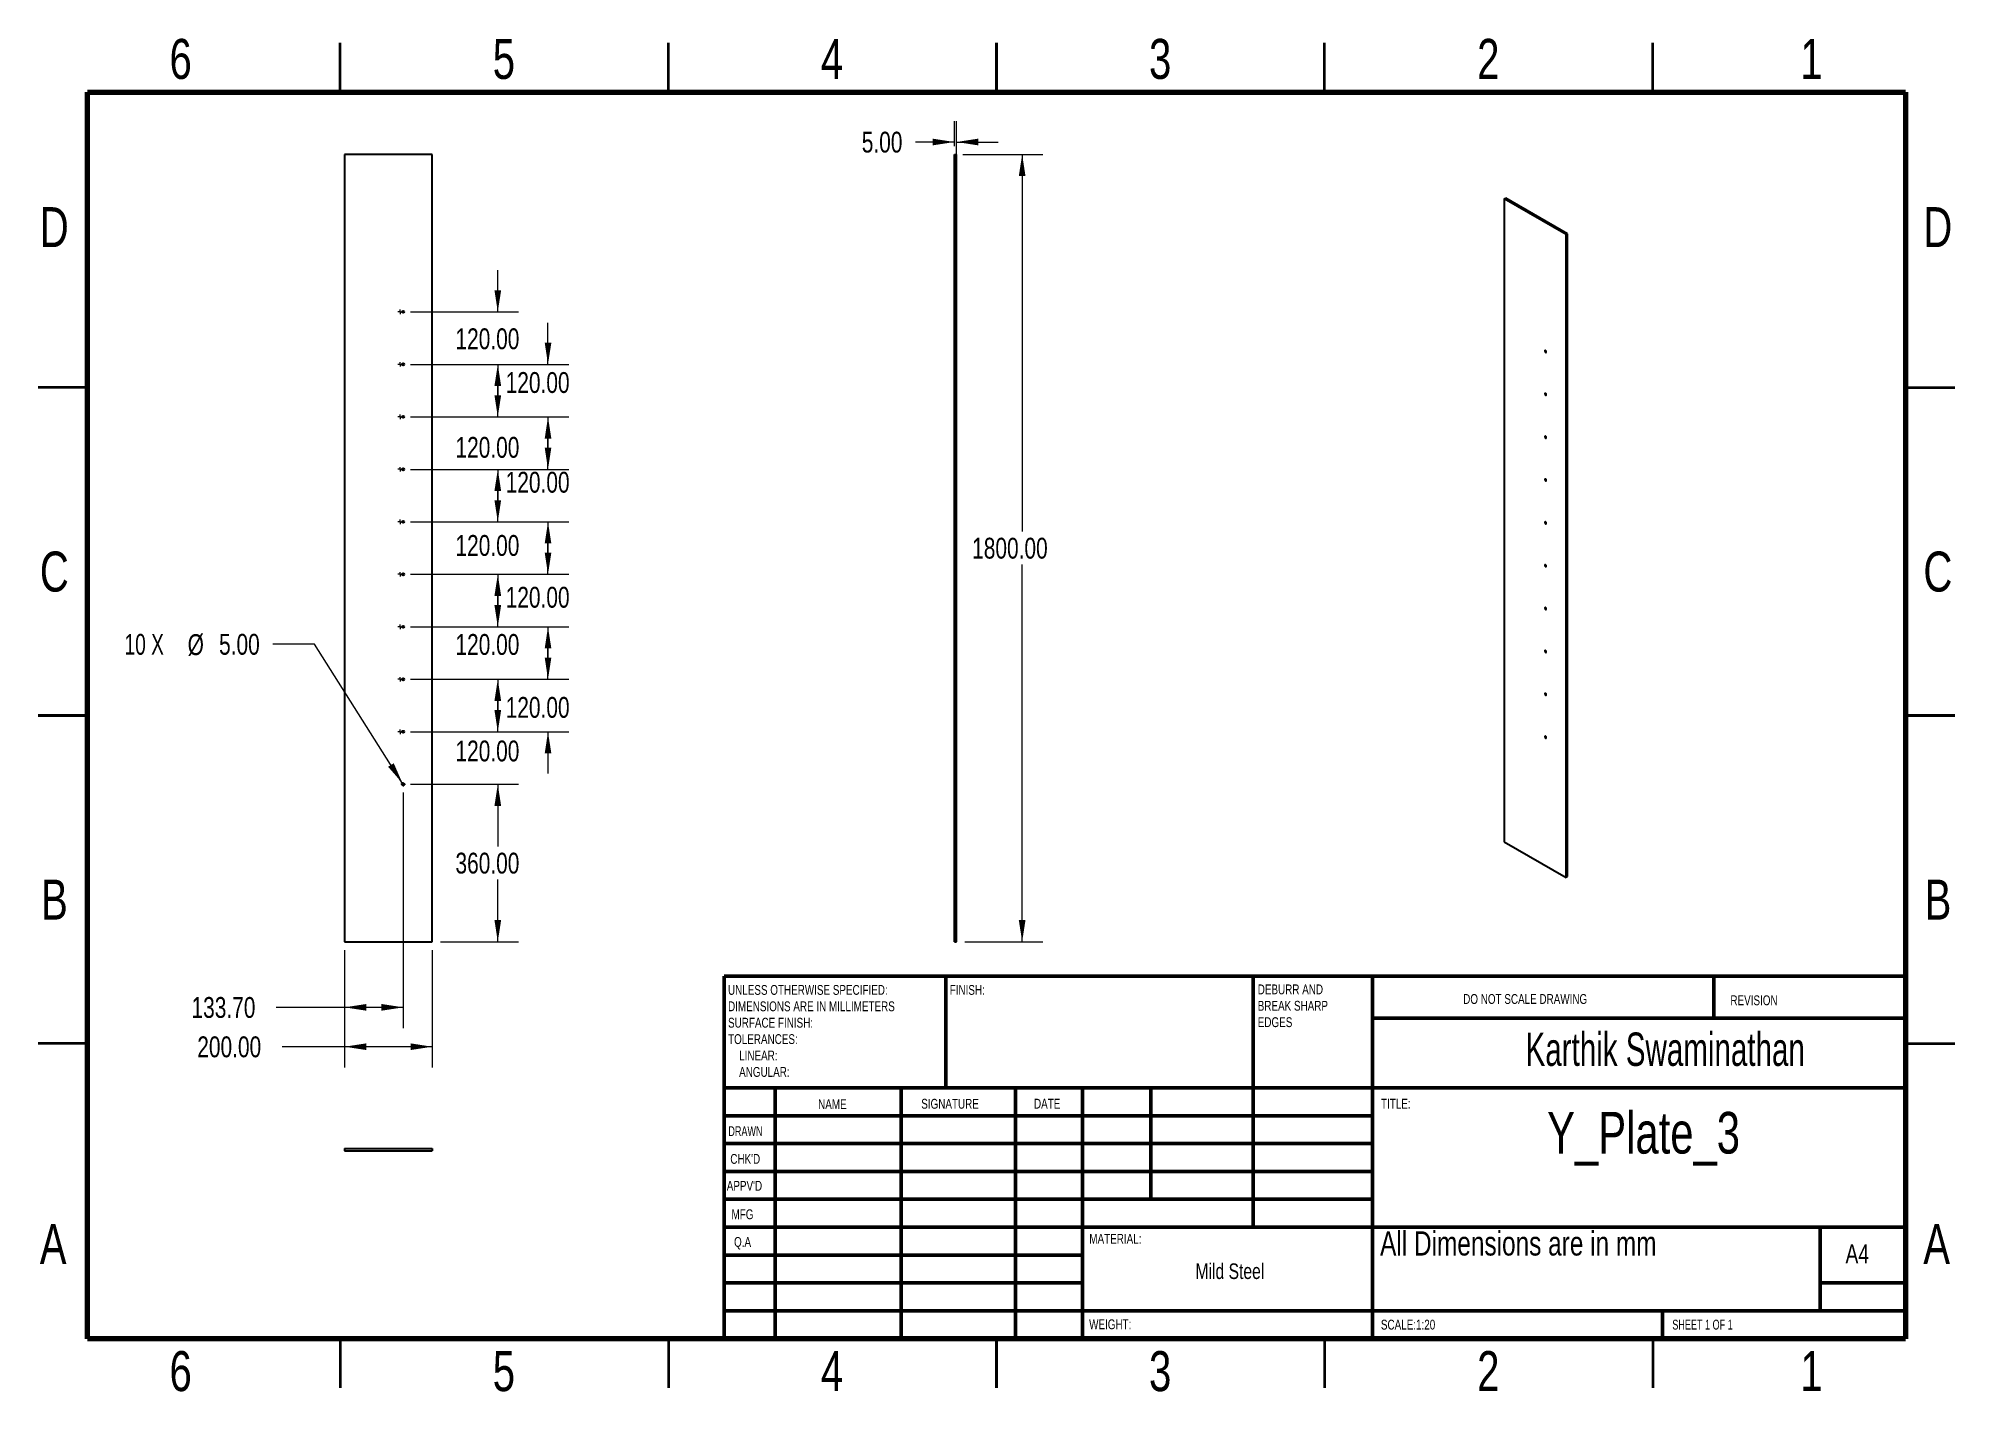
# Model space of a CAD drawing. Header units: millimetres. Extents: x 2 to 294, y 2 to 208.
import ezdxf

# ---------------------------------------------------------------- set-up
doc = ezdxf.new("R2010")
doc.units = ezdxf.units.MM
doc.styles.add('SLDTEXTSTYLE0', font='TXT', dxfattribs={"width": 0.75})
doc.styles.add('SLDTEXTSTYLE1', font='TXT', dxfattribs={"width": 0.686449})
doc.styles.add('SLDTEXTSTYLE2', font='TXT', dxfattribs={"width": 0.6875})
doc.styles.add('SLDTEXTSTYLE3', font='TXT', dxfattribs={"width": 0.663})
doc.dimstyles.new('SLDDIMSTYLE0', dxfattribs={"dimtxt": 3.175, "dimasz": 3.302, "dimexe": 0, "dimexo": 0.0625, "dimgap": 0.79375, "dimtad": 0, "dimtih": 1, "dimtoh": 1, "dimlfac": 15, "dimrnd": 1e-09, "dimzin": 4, "dimdsep": 46, "dimtxsty": 'SLDTEXTSTYLE0', "dimsah": 1, "dimcen": 0.09, "dimadec": 0, "dimazin": 1, "dimtfac": 1, "dimtofl": 0, "dimtmove": 0, "dimatfit": 3, "dimfxl": 0, "dimfrac": 2, "dimtolj": 1, "dimtzin": 12, "dimarcsym": 0})
doc.dimstyles.new('SLDDIMSTYLE1', dxfattribs={"dimtxt": 3.175, "dimasz": 3.302, "dimexe": 0, "dimexo": 0.0625, "dimgap": 0.79375, "dimtad": 0, "dimtih": 1, "dimtoh": 1, "dimlfac": 15, "dimrnd": 1e-09, "dimzin": 4, "dimdsep": 46, "dimtxsty": 'SLDTEXTSTYLE0', "dimsah": 1, "dimcen": 0, "dimadec": 0, "dimazin": 1, "dimtfac": 1, "dimtofl": 0, "dimtmove": 0, "dimatfit": 3, "dimfxl": 0, "dimfrac": 2, "dimtolj": 1, "dimtzin": 12, "dimarcsym": 0})
doc.dimstyles.new('SLDDIMSTYLE2', dxfattribs={"dimtxt": 3.175, "dimasz": 3.302, "dimexe": 0, "dimexo": 0.0625, "dimgap": 0.79375, "dimtad": 0, "dimtih": 1, "dimtoh": 1, "dimlfac": 15, "dimrnd": 1e-09, "dimzin": 4, "dimdsep": 46, "dimtxsty": 'SLDTEXTSTYLE0', "dimsah": 1, "dimcen": 0.09, "dimadec": 0, "dimazin": 1, "dimtfac": 1, "dimtmove": 0, "dimatfit": 0, "dimfxl": 0, "dimfrac": 2, "dimtolj": 1, "dimtzin": 12, "dimarcsym": 0})

# ---------------------------------------------------------------- blocks, each defined once
blk = doc.blocks.new('SW_NOTE_0')
at = {"color": 0, "linetype": 'Continuous', "lineweight": 0, "char_height": 1.5, "attachment_point": 1, "style": 'SLDTEXTSTYLE0'}
for s, insert in [('UNLESS OTHERWISE SPECIFIED:', (0, 1.93)), ('DIMENSIONS ARE IN MILLIMETERS', (0, -0.57)), ('TOLERANCES:', (0, -5.57)), ('SURFACE FINISH:', (0, -3.07)), ('LINEAR:', (1.69, -8.07)), ('ANGULAR:', (1.69, -10.57))]:
    blk.add_mtext(s, dxfattribs=dict(at, insert=insert))
blk = doc.blocks.new('SW_NOTE_0_1')
at = {"color": 0, "linetype": 'Continuous', "lineweight": 0, "char_height": 1.5, "attachment_point": 1, "style": 'SLDTEXTSTYLE0'}
for s, insert in [('DEBURR AND', (0, 1.93)), ('BREAK SHARP', (0, -0.57)), ('EDGES', (0, -3.07))]:
    blk.add_mtext(s, dxfattribs=dict(at, insert=insert))
blk = doc.blocks.new('_D')
at = {"color": 7, "linetype": 'Continuous', "lineweight": 0}
for p, q in [((58.09, 93.24), (58.09, 57.34)), ((49.17, 69.24), (49.17, 57.34)), ((49.17, 60.51), (38.74, 60.51)), ((58.09, 60.51), (49.17, 60.51))]:
    blk.add_line(p, q, dxfattribs=at)
at = {"color": 7, "linetype": 'Continuous', "lineweight": 18}
for points in [[(49.17, 60.51), (52.48, 60), (52.48, 61.02)], [(58.09, 60.51), (54.79, 61.02), (54.79, 60)]]:
    blk.add_solid(points, dxfattribs=at)
at = {"color": 7, "linetype": 'Continuous', "lineweight": 18, "insert": (25.84, 62.08), "char_height": 3.175, "attachment_point": 1, "style": 'SLDTEXTSTYLE0'}
blk.add_mtext('133.70', dxfattribs=at)
blk = doc.blocks.new('_D_1')
at = {"color": 7, "linetype": 'Continuous', "lineweight": 0}
for p, q in [((49.17, 69.24), (49.17, 51.34)), ((62.51, 69.24), (62.51, 51.34)), ((49.17, 54.51), (39.63, 54.51)), ((62.51, 54.51), (49.17, 54.51))]:
    blk.add_line(p, q, dxfattribs=at)
at = {"color": 7, "linetype": 'Continuous', "lineweight": 18}
for points in [[(49.17, 54.51), (52.48, 54), (52.48, 55.02)], [(62.51, 54.51), (59.21, 55.02), (59.21, 54)]]:
    blk.add_solid(points, dxfattribs=at)
at = {"color": 7, "linetype": 'Continuous', "lineweight": 18, "insert": (26.72, 56.08), "char_height": 3.175, "attachment_point": 1, "style": 'SLDTEXTSTYLE0'}
blk.add_mtext('200.00', dxfattribs=at)
blk = doc.blocks.new('_D_2')
at = {"color": 7, "linetype": 'Continuous', "lineweight": 0}
for p, q in [((59.36, 94.51), (75.68, 94.51)), ((72.51, 94.51), (72.51, 85.03)), ((72.51, 70.51), (72.51, 79.99)), ((63.78, 70.51), (75.68, 70.51))]:
    blk.add_line(p, q, dxfattribs=at)
at = {"color": 7, "linetype": 'Continuous', "lineweight": 18}
for points in [[(72.51, 94.51), (72, 91.21), (73.02, 91.21)], [(72.51, 70.51), (73.02, 73.81), (72, 73.81)]]:
    blk.add_solid(points, dxfattribs=at)
at = {"color": 7, "linetype": 'Continuous', "lineweight": 18, "insert": (66.06, 84.08), "char_height": 3.175, "attachment_point": 1, "style": 'SLDTEXTSTYLE0'}
blk.add_mtext('360.00', dxfattribs=at)
blk = doc.blocks.new('_D_3')
at = {"color": 7, "linetype": 'Continuous', "lineweight": 0}
for p, q in [((44.6, 115.84), (38.25, 115.84)), ((58, 94.65), (44.6, 115.84))]:
    blk.add_line(p, q, dxfattribs=at)
at = {"color": 7, "linetype": 'Continuous', "lineweight": 18}
blk.add_solid([(58, 94.65), (56.66, 97.71), (55.8, 97.17)], dxfattribs=at)
at = {"color": 7, "linetype": 'Continuous', "lineweight": 18, "char_height": 3.175, "attachment_point": 1}
for s, insert, style in [('10 X', (15.63, 117.43), 'SLDTEXTSTYLE2'), ('%%c', (25.25, 117.38), 'SLDTEXTSTYLE0'), ('5.00', (30.04, 117.43), 'SLDTEXTSTYLE0')]:
    blk.add_mtext(s, dxfattribs=dict(at, insert=insert, style=style))
blk = doc.blocks.new('_D_4')
at = {"color": 7, "linetype": 'Continuous', "lineweight": 0}
for p, q in [((72.51, 102.51), (72.51, 108.86)), ((59.23, 102.51), (75.68, 102.51)), ((59.23, 94.51), (75.68, 94.51)), ((72.51, 94.51), (72.51, 88.16))]:
    blk.add_line(p, q, dxfattribs=at)
at = {"color": 7, "linetype": 'Continuous', "lineweight": 18}
for points in [[(72.51, 102.51), (73.02, 105.81), (72, 105.81)], [(72.51, 94.51), (72, 91.21), (73.02, 91.21)]]:
    blk.add_solid(points, dxfattribs=at)
at = {"color": 7, "linetype": 'Continuous', "lineweight": 18, "insert": (66.06, 101.17), "char_height": 3.175, "attachment_point": 1, "style": 'SLDTEXTSTYLE0'}
blk.add_mtext('120.00', dxfattribs=at)
blk = doc.blocks.new('_D_5')
at = {"color": 7, "linetype": 'Continuous', "lineweight": 0}
for p, q in [((80.16, 110.51), (80.16, 116.86)), ((59.23, 110.51), (83.34, 110.51)), ((59.23, 102.51), (83.34, 102.51)), ((80.16, 102.51), (80.16, 96.16))]:
    blk.add_line(p, q, dxfattribs=at)
at = {"color": 7, "linetype": 'Continuous', "lineweight": 18}
for points in [[(80.16, 110.51), (80.67, 113.81), (79.66, 113.81)], [(80.16, 102.51), (79.66, 99.21), (80.67, 99.21)]]:
    blk.add_solid(points, dxfattribs=at)
at = {"color": 7, "linetype": 'Continuous', "lineweight": 18, "insert": (73.71, 107.82), "char_height": 3.175, "attachment_point": 1, "style": 'SLDTEXTSTYLE0'}
blk.add_mtext('120.00', dxfattribs=at)
blk = doc.blocks.new('_D_6')
at = {"color": 7, "linetype": 'Continuous', "lineweight": 0}
for p, q in [((72.51, 118.51), (72.51, 124.86)), ((59.23, 118.51), (75.68, 118.51)), ((59.23, 110.51), (75.68, 110.51)), ((72.51, 110.51), (72.51, 104.16))]:
    blk.add_line(p, q, dxfattribs=at)
at = {"color": 7, "linetype": 'Continuous', "lineweight": 18}
for points in [[(72.51, 118.51), (73.02, 121.81), (72, 121.81)], [(72.51, 110.51), (72, 107.21), (73.02, 107.21)]]:
    blk.add_solid(points, dxfattribs=at)
at = {"color": 7, "linetype": 'Continuous', "lineweight": 18, "insert": (66.06, 117.41), "char_height": 3.175, "attachment_point": 1, "style": 'SLDTEXTSTYLE0'}
blk.add_mtext('120.00', dxfattribs=at)
blk = doc.blocks.new('_D_7')
at = {"color": 7, "linetype": 'Continuous', "lineweight": 0}
for p, q in [((80.16, 126.51), (80.16, 132.86)), ((59.23, 126.51), (83.34, 126.51)), ((59.23, 118.51), (83.34, 118.51)), ((80.16, 118.51), (80.16, 112.16))]:
    blk.add_line(p, q, dxfattribs=at)
at = {"color": 7, "linetype": 'Continuous', "lineweight": 18}
for points in [[(80.16, 126.51), (80.67, 129.81), (79.66, 129.81)], [(80.16, 118.51), (79.66, 115.21), (80.67, 115.21)]]:
    blk.add_solid(points, dxfattribs=at)
at = {"color": 7, "linetype": 'Continuous', "lineweight": 18, "insert": (73.71, 124.6), "char_height": 3.175, "attachment_point": 1, "style": 'SLDTEXTSTYLE0'}
blk.add_mtext('120.00', dxfattribs=at)
blk = doc.blocks.new('_D_8')
at = {"color": 7, "linetype": 'Continuous', "lineweight": 0}
for p, q in [((72.51, 134.51), (72.51, 140.86)), ((59.23, 134.51), (75.68, 134.51)), ((59.23, 126.51), (75.68, 126.51)), ((72.51, 126.51), (72.51, 120.16))]:
    blk.add_line(p, q, dxfattribs=at)
at = {"color": 7, "linetype": 'Continuous', "lineweight": 18}
for points in [[(72.51, 134.51), (73.02, 137.81), (72, 137.81)], [(72.51, 126.51), (72, 123.21), (73.02, 123.21)]]:
    blk.add_solid(points, dxfattribs=at)
at = {"color": 7, "linetype": 'Continuous', "lineweight": 18, "insert": (66.06, 132.5), "char_height": 3.175, "attachment_point": 1, "style": 'SLDTEXTSTYLE0'}
blk.add_mtext('120.00', dxfattribs=at)
blk = doc.blocks.new('_D_9')
at = {"color": 7, "linetype": 'Continuous', "lineweight": 0}
for p, q in [((80.16, 142.51), (80.16, 148.86)), ((59.23, 142.51), (83.34, 142.51)), ((59.23, 134.51), (83.34, 134.51)), ((80.16, 134.51), (80.16, 128.16))]:
    blk.add_line(p, q, dxfattribs=at)
at = {"color": 7, "linetype": 'Continuous', "lineweight": 18}
for points in [[(80.16, 142.51), (80.67, 145.81), (79.66, 145.81)], [(80.16, 134.51), (79.66, 131.21), (80.67, 131.21)]]:
    blk.add_solid(points, dxfattribs=at)
at = {"color": 7, "linetype": 'Continuous', "lineweight": 18, "insert": (73.71, 142.13), "char_height": 3.175, "attachment_point": 1, "style": 'SLDTEXTSTYLE0'}
blk.add_mtext('120.00', dxfattribs=at)
blk = doc.blocks.new('_D_10')
at = {"color": 7, "linetype": 'Continuous', "lineweight": 0}
for p, q in [((72.51, 150.51), (72.51, 156.86)), ((59.23, 150.51), (75.68, 150.51)), ((59.23, 142.51), (75.68, 142.51)), ((72.51, 142.51), (72.51, 136.16))]:
    blk.add_line(p, q, dxfattribs=at)
at = {"color": 7, "linetype": 'Continuous', "lineweight": 18}
for points in [[(72.51, 150.51), (73.02, 153.81), (72, 153.81)], [(72.51, 142.51), (72, 139.21), (73.02, 139.21)]]:
    blk.add_solid(points, dxfattribs=at)
at = {"color": 7, "linetype": 'Continuous', "lineweight": 18, "insert": (66.06, 147.45), "char_height": 3.175, "attachment_point": 1, "style": 'SLDTEXTSTYLE0'}
blk.add_mtext('120.00', dxfattribs=at)
blk = doc.blocks.new('_D_11')
at = {"color": 7, "linetype": 'Continuous', "lineweight": 0}
for p, q in [((80.16, 158.51), (80.16, 164.86)), ((59.23, 158.51), (83.34, 158.51)), ((59.23, 150.51), (83.34, 150.51)), ((80.16, 150.51), (80.16, 144.16))]:
    blk.add_line(p, q, dxfattribs=at)
at = {"color": 7, "linetype": 'Continuous', "lineweight": 18}
for points in [[(80.16, 158.51), (80.67, 161.81), (79.66, 161.81)], [(80.16, 150.51), (79.66, 147.21), (80.67, 147.21)]]:
    blk.add_solid(points, dxfattribs=at)
at = {"color": 7, "linetype": 'Continuous', "lineweight": 18, "insert": (73.71, 157.33), "char_height": 3.175, "attachment_point": 1, "style": 'SLDTEXTSTYLE0'}
blk.add_mtext('120.00', dxfattribs=at)
blk = doc.blocks.new('_D_12')
at = {"color": 7, "linetype": 'Continuous', "lineweight": 0}
for p, q in [((72.51, 166.51), (72.51, 172.86)), ((59.23, 166.51), (75.68, 166.51)), ((59.23, 158.51), (75.68, 158.51)), ((72.51, 158.51), (72.51, 152.16))]:
    blk.add_line(p, q, dxfattribs=at)
at = {"color": 7, "linetype": 'Continuous', "lineweight": 18}
for points in [[(72.51, 166.51), (73.02, 169.81), (72, 169.81)], [(72.51, 158.51), (72, 155.21), (73.02, 155.21)]]:
    blk.add_solid(points, dxfattribs=at)
at = {"color": 7, "linetype": 'Continuous', "lineweight": 18, "insert": (66.06, 164), "char_height": 3.175, "attachment_point": 1, "style": 'SLDTEXTSTYLE0'}
blk.add_mtext('120.00', dxfattribs=at)
blk = doc.blocks.new('SW_CENTERMARKSYMBOL_0')
at = {"color": 0, "linetype": 'Continuous', "lineweight": 18}
for p, q in [((-0.17, 0), (-0.34, 0)), ((0, 0), (-0.17, 0)), ((0, 0.17), (0, 0.34)), ((0, 0), (0, 0.17)), ((0, 0), (0, -0.17)), ((0, 0), (0.17, 0)), ((0.17, 0), (0.34, 0)), ((0, -0.17), (0, -0.34))]:
    blk.add_line(p, q, dxfattribs=at)
blk = doc.blocks.new('SW_CENTERMARKSYMBOL_1')
at = {"color": 0, "linetype": 'Continuous', "lineweight": 18}
for p, q in [((-0.17, 0), (-0.34, 0)), ((0, 0), (-0.17, 0)), ((0, 0.17), (0, 0.34)), ((0, 0), (0, 0.17)), ((0, 0), (0, -0.17)), ((0, 0), (0.17, 0)), ((0.17, 0), (0.34, 0)), ((0, -0.17), (0, -0.34))]:
    blk.add_line(p, q, dxfattribs=at)
blk = doc.blocks.new('SW_CENTERMARKSYMBOL_2')
at = {"color": 0, "linetype": 'Continuous', "lineweight": 18}
for p, q in [((-0.17, 0), (-0.34, 0)), ((0, 0), (-0.17, 0)), ((0, 0.17), (0, 0.34)), ((0, 0), (0, 0.17)), ((0, 0), (0, -0.17)), ((0, 0), (0.17, 0)), ((0.17, 0), (0.34, 0)), ((0, -0.17), (0, -0.34))]:
    blk.add_line(p, q, dxfattribs=at)
blk = doc.blocks.new('SW_CENTERMARKSYMBOL_3')
at = {"color": 0, "linetype": 'Continuous', "lineweight": 18}
for p, q in [((-0.17, 0), (-0.34, 0)), ((0, 0), (-0.17, 0)), ((0, 0.17), (0, 0.34)), ((0, 0), (0, 0.17)), ((0, 0), (0, -0.17)), ((0, 0), (0.17, 0)), ((0.17, 0), (0.34, 0)), ((0, -0.17), (0, -0.34))]:
    blk.add_line(p, q, dxfattribs=at)
blk = doc.blocks.new('SW_CENTERMARKSYMBOL_4')
at = {"color": 0, "linetype": 'Continuous', "lineweight": 18}
for p, q in [((-0.17, 0), (-0.34, 0)), ((0, 0), (-0.17, 0)), ((0, 0.17), (0, 0.34)), ((0, 0), (0, 0.17)), ((0, 0), (0, -0.17)), ((0, 0), (0.17, 0)), ((0.17, 0), (0.34, 0)), ((0, -0.17), (0, -0.34))]:
    blk.add_line(p, q, dxfattribs=at)
blk = doc.blocks.new('SW_CENTERMARKSYMBOL_5')
at = {"color": 0, "linetype": 'Continuous', "lineweight": 18}
for p, q in [((-0.17, 0), (-0.34, 0)), ((0, 0), (-0.17, 0)), ((0, 0.17), (0, 0.34)), ((0, 0), (0, 0.17)), ((0, 0), (0, -0.17)), ((0, 0), (0.17, 0)), ((0.17, 0), (0.34, 0)), ((0, -0.17), (0, -0.34))]:
    blk.add_line(p, q, dxfattribs=at)
blk = doc.blocks.new('SW_CENTERMARKSYMBOL_6')
at = {"color": 0, "linetype": 'Continuous', "lineweight": 18}
for p, q in [((-0.17, 0), (-0.34, 0)), ((0, 0), (-0.17, 0)), ((0, 0.17), (0, 0.34)), ((0, 0), (0, 0.17)), ((0, 0), (0, -0.17)), ((0, 0), (0.17, 0)), ((0.17, 0), (0.34, 0)), ((0, -0.17), (0, -0.34))]:
    blk.add_line(p, q, dxfattribs=at)
blk = doc.blocks.new('SW_CENTERMARKSYMBOL_7')
at = {"color": 0, "linetype": 'Continuous', "lineweight": 18}
for p, q in [((-0.17, 0), (-0.34, 0)), ((0, 0), (-0.17, 0)), ((0, 0.17), (0, 0.34)), ((0, 0), (0, 0.17)), ((0, 0), (0, -0.17)), ((0, 0), (0.17, 0)), ((0.17, 0), (0.34, 0)), ((0, -0.17), (0, -0.34))]:
    blk.add_line(p, q, dxfattribs=at)
blk = doc.blocks.new('SW_CENTERMARKSYMBOL_8')
at = {"color": 0, "linetype": 'Continuous', "lineweight": 18}
for p, q in [((-0.17, 0), (-0.34, 0)), ((0, 0), (-0.17, 0)), ((0, 0.17), (0, 0.34)), ((0, 0), (0, 0.17)), ((0, 0), (0, -0.17)), ((0, 0), (0.17, 0)), ((0.17, 0), (0.34, 0)), ((0, -0.17), (0, -0.34))]:
    blk.add_line(p, q, dxfattribs=at)
blk = doc.blocks.new('SW_CENTERMARKSYMBOL_9')
at = {"color": 0, "linetype": 'Continuous', "lineweight": 18}
for p, q in [((-0.17, 0), (-0.34, 0)), ((0, 0), (-0.17, 0)), ((0, 0.17), (0, 0.34)), ((0, 0), (0, 0.17)), ((0, 0), (0, -0.17)), ((0, 0), (0.17, 0)), ((0.17, 0), (0.34, 0)), ((0, -0.17), (0, -0.34))]:
    blk.add_line(p, q, dxfattribs=at)
blk = doc.blocks.new('_D_13')
at = {"color": 7, "linetype": 'Continuous', "lineweight": 0}
for p, q in [((142.08, 191.78), (142.08, 195.58)), ((142.41, 71.78), (142.41, 195.58)), ((142.08, 192.4), (136.18, 192.4)), ((142.41, 192.4), (148.76, 192.4))]:
    blk.add_line(p, q, dxfattribs=at)
at = {"color": 7, "linetype": 'Continuous', "lineweight": 18}
for points in [[(142.08, 192.4), (138.77, 192.91), (138.77, 191.89)], [(142.41, 192.4), (145.71, 191.89), (145.71, 192.91)]]:
    blk.add_solid(points, dxfattribs=at)
at = {"color": 7, "linetype": 'Continuous', "lineweight": 18, "insert": (127.97, 193.97), "char_height": 3.175, "attachment_point": 1, "style": 'SLDTEXTSTYLE0'}
blk.add_mtext('5.00', dxfattribs=at)
blk = doc.blocks.new('_D_14')
at = {"color": 7, "linetype": 'Continuous', "lineweight": 0}
for p, q in [((143.35, 190.51), (155.58, 190.51)), ((152.41, 190.51), (152.41, 133.03)), ((152.41, 70.51), (152.41, 127.99)), ((143.68, 70.51), (155.58, 70.51))]:
    blk.add_line(p, q, dxfattribs=at)
at = {"color": 7, "linetype": 'Continuous', "lineweight": 18}
for points in [[(152.41, 190.51), (151.9, 187.21), (152.92, 187.21)], [(152.41, 70.51), (152.92, 73.81), (151.9, 73.81)]]:
    blk.add_solid(points, dxfattribs=at)
at = {"color": 7, "linetype": 'Continuous', "lineweight": 18, "insert": (144.79, 132.08), "char_height": 3.175, "attachment_point": 1, "style": 'SLDTEXTSTYLE0'}
blk.add_mtext('1800.00', dxfattribs=at)

msp = doc.modelspace()

# ---------------------------------------------------------------- linework, layer by layer
at = {"color": 7, "linetype": 'Continuous', "lineweight": 35}
for p, q in [((48.5, 200), (48.5, 207.5)), ((98.5, 200), (98.5, 207.5)), ((148.5, 207.5), (148.5, 200)), ((148.5, 200), (148.5, 207.5)), ((198.5, 200), (198.5, 207.5)), ((248.5, 200), (248.5, 207.5)), ((10, 155), (2.5, 155)), ((287, 155), (294.5, 155)), ((2.5, 105), (10, 105)), ((10, 105), (2.5, 105)), ((294.5, 105), (287, 105)), ((287, 105), (294.5, 105)), ((10, 55), (2.5, 55)), ((287, 55), (294.5, 55)), ((48.5, 10), (48.5, 2.5)), ((98.5, 10), (98.5, 2.5)), ((148.5, 2.5), (148.5, 10)), ((148.5, 10), (148.5, 2.5)), ((198.5, 10), (198.5, 2.5)), ((248.5, 10), (248.5, 2.5))]:
    msp.add_line(p, q, dxfattribs=at)
at = {"color": 7, "linetype": 'Continuous', "lineweight": 70}
for p, q in [((10, 10), (10, 200)), ((10, 200), (287, 200)), ((287, 200), (287, 10)), ((287, 10), (10, 10))]:
    msp.add_line(p, q, dxfattribs=at)
at = {"color": 7, "linetype": 'Continuous', "lineweight": 25}
for p, q in [((62.50712, 190.51146), (49.17378, 190.51146)), ((49.17378, 190.51146), (49.17378, 70.51146)), ((62.50712, 70.51146), (62.50712, 190.51146)), ((142.07581, 70.51146), (142.07581, 190.51146)), ((142.07581, 190.51146), (142.40914, 190.51146)), ((142.40914, 70.51146), (142.40914, 190.51146)), ((225.85833, 183.72162), (226.09403, 183.85769)), ((235.28642, 178.2789), (225.85833, 183.72162)), ((225.85833, 183.72162), (225.85833, 85.73672)), ((235.52212, 178.41497), (226.09403, 183.85769)), ((235.28642, 178.2789), (235.52212, 178.41497)), ((235.28642, 80.294), (235.28642, 178.2789)), ((235.52212, 80.43007), (235.52212, 178.41497)), ((225.85833, 85.73672), (235.28642, 80.294)), ((235.28642, 80.294), (235.52212, 80.43007)), ((49.17378, 70.51146), (62.50712, 70.51146)), ((142.07581, 70.51146), (142.40914, 70.51146)), ((49.17378, 38.98127), (49.17378, 38.64794)), ((49.17378, 38.98127), (62.50712, 38.98127)), ((49.17378, 38.64794), (62.50712, 38.64794)), ((62.50712, 38.98127), (62.50712, 38.64794))]:
    msp.add_line(p, q, dxfattribs=at)
at = {"color": 7, "linetype": 'Continuous', "lineweight": 50}
for p, q in [((107, 65.25), (287, 65.25)), ((107, 65.25), (107, 10)), ((140.8, 48.25), (140.8, 65.25)), ((187.6, 65.25), (187.6, 27)), ((205.8, 65.25), (205.8, 10)), ((257.8, 58.875), (257.8, 65.25)), ((287, 58.875), (205.8, 58.875)), ((287, 48.25), (107, 48.25)), ((114.8, 48.25), (114.8, 10)), ((133.99095, 48.25), (133.99095, 10)), ((151.39893, 48.25), (151.39893, 10)), ((161.6, 10), (161.6, 48.25)), ((172, 31.25), (172, 48.25)), ((205.8, 44), (107, 44)), ((205.8, 39.75), (107, 39.75)), ((205.8, 35.5), (107, 35.5)), ((205.8, 31.25), (107, 31.25)), ((161.6, 27), (107, 27)), ((161.6, 27), (287, 27)), ((274, 14.25), (274, 27)), ((161.6, 22.74993), (107, 22.74993)), ((161.6, 18.5), (107, 18.5)), ((287, 18.5), (274, 18.5)), ((107, 14.25), (287, 14.25)), ((250, 10), (250, 14.25))]:
    msp.add_line(p, q, dxfattribs=at)
at = {"color": 7, "linetype": 'Continuous', "lineweight": 25, "flags": 128}
for points in [[(232.27886, 160.41815), (232.26989, 160.4754), (232.24434, 160.5343), (232.20611, 160.58587), (232.16101, 160.62227), (232.11591, 160.63795), (232.07767, 160.63052), (232.05213, 160.60111), (232.04316, 160.55421), (232.05213, 160.49696), (232.07767, 160.43806), (232.11591, 160.38648), (232.16101, 160.35009), (232.20611, 160.33441), (232.24434, 160.34184), (232.26989, 160.37124), (232.27886, 160.41815)], [(232.27886, 153.88582), (232.26989, 153.94308), (232.24434, 154.00198), (232.20611, 154.05355), (232.16101, 154.08994), (232.11591, 154.10562), (232.07767, 154.09819), (232.05213, 154.06879), (232.04316, 154.02189), (232.05213, 153.96463), (232.07767, 153.90573), (232.11591, 153.85416), (232.16101, 153.81776), (232.20611, 153.80209), (232.24434, 153.80952), (232.26989, 153.83892), (232.27886, 153.88582)], [(232.27886, 147.35349), (232.26989, 147.41075), (232.24434, 147.46965), (232.20611, 147.52122), (232.16101, 147.55762), (232.11591, 147.57329), (232.07767, 147.56586), (232.05213, 147.53646), (232.04316, 147.48956), (232.05213, 147.4323), (232.07767, 147.3734), (232.11591, 147.32183), (232.16101, 147.28544), (232.20611, 147.26976), (232.24434, 147.27719), (232.26989, 147.30659), (232.27886, 147.35349)], [(232.27886, 140.82117), (232.26989, 140.87842), (232.24434, 140.93732), (232.20611, 140.9889), (232.16101, 141.02529), (232.11591, 141.04097), (232.07767, 141.03354), (232.05213, 141.00413), (232.04316, 140.95723), (232.05213, 140.89998), (232.07767, 140.84108), (232.11591, 140.7895), (232.16101, 140.75311), (232.20611, 140.73743), (232.24434, 140.74486), (232.26989, 140.77427), (232.27886, 140.82117)], [(232.27886, 134.28884), (232.26989, 134.3461), (232.24434, 134.405), (232.20611, 134.45657), (232.16101, 134.49296), (232.11591, 134.50864), (232.07767, 134.50121), (232.05213, 134.47181), (232.04316, 134.42491), (232.05213, 134.36765), (232.07767, 134.30875), (232.11591, 134.25718), (232.16101, 134.22078), (232.20611, 134.20511), (232.24434, 134.21254), (232.26989, 134.24194), (232.27886, 134.28884)], [(232.27886, 127.75651), (232.26989, 127.81377), (232.24434, 127.87267), (232.20611, 127.92424), (232.16101, 127.96064), (232.11591, 127.97631), (232.07767, 127.96888), (232.05213, 127.93948), (232.04316, 127.89258), (232.05213, 127.83532), (232.07767, 127.77642), (232.11591, 127.72485), (232.16101, 127.68846), (232.20611, 127.67278), (232.24434, 127.68021), (232.26989, 127.70961), (232.27886, 127.75651)], [(232.27886, 121.22419), (232.26989, 121.28144), (232.24434, 121.34034), (232.20611, 121.39192), (232.16101, 121.42831), (232.11591, 121.44399), (232.07767, 121.43656), (232.05213, 121.40716), (232.04316, 121.36025), (232.05213, 121.303), (232.07767, 121.2441), (232.11591, 121.19253), (232.16101, 121.15613), (232.20611, 121.14045), (232.24434, 121.14788), (232.26989, 121.17729), (232.27886, 121.22419)], [(232.27886, 114.69186), (232.26989, 114.74912), (232.24434, 114.80802), (232.20611, 114.85959), (232.16101, 114.89598), (232.11591, 114.91166), (232.07767, 114.90423), (232.05213, 114.87483), (232.04316, 114.82793), (232.05213, 114.77067), (232.07767, 114.71177), (232.11591, 114.6602), (232.16101, 114.6238), (232.20611, 114.60813), (232.24434, 114.61556), (232.26989, 114.64496), (232.27886, 114.69186)], [(232.27886, 108.15953), (232.26989, 108.21679), (232.24434, 108.27569), (232.20611, 108.32726), (232.16101, 108.36366), (232.11591, 108.37933), (232.07767, 108.37191), (232.05213, 108.3425), (232.04316, 108.2956), (232.05213, 108.23834), (232.07767, 108.17944), (232.11591, 108.12787), (232.16101, 108.09148), (232.20611, 108.0758), (232.24434, 108.08323), (232.26989, 108.11263), (232.27886, 108.15953)], [(232.27886, 101.62721), (232.26989, 101.68447), (232.24434, 101.74336), (232.20611, 101.79494), (232.16101, 101.83133), (232.11591, 101.84701), (232.07767, 101.83958), (232.05213, 101.81018), (232.04316, 101.76328), (232.05213, 101.70602), (232.07767, 101.64712), (232.11591, 101.59555), (232.16101, 101.55915), (232.20611, 101.54347), (232.24434, 101.5509), (232.26989, 101.58031), (232.27886, 101.62721)]]:
    msp.add_lwpolyline(points, dxfattribs=at)
at = {"color": 7, "linetype": 'Continuous', "lineweight": 25}
for centre in [(58.08712, 166.51146), (58.08712, 158.51146), (58.08712, 150.51146), (58.08712, 142.51146), (58.08712, 134.51146), (58.08712, 126.51146), (58.08712, 118.51146), (58.08712, 110.51146), (58.08712, 102.51146), (58.08712, 94.51146)]:
    msp.add_circle(centre, 0.16667, dxfattribs=at)

# ---------------------------------------------------------------- block references
at = {"color": 7, "linetype": 'Continuous', "lineweight": 0}
for name, p in [('SW_CENTERMARKSYMBOL_9', (57.62045, 166.51146)), ('SW_CENTERMARKSYMBOL_8', (57.62045, 158.51146)), ('SW_CENTERMARKSYMBOL_7', (57.62045, 150.51146)), ('SW_CENTERMARKSYMBOL_6', (57.62045, 142.51146)), ('SW_CENTERMARKSYMBOL_5', (57.62045, 134.51146)), ('SW_CENTERMARKSYMBOL_4', (57.62045, 126.51146)), ('SW_CENTERMARKSYMBOL_3', (57.62045, 118.51146)), ('SW_CENTERMARKSYMBOL_2', (57.62045, 110.51146)), ('SW_CENTERMARKSYMBOL_1', (57.62045, 102.51146)), ('SW_CENTERMARKSYMBOL_0', (58.08712, 94.51146)), ('SW_NOTE_0', (107.59367, 61.98737)), ('SW_NOTE_0_1', (188.30922, 62.06949))]:
    msp.add_blockref(name, p, dxfattribs=at)

# ---------------------------------------------------------------- texts
for s, insert, char_height, attachment_point, style in [('6', (24.18862, 208.11369), 6.096, 2, 'SLDTEXTSTYLE0'), ('5', (73.43862, 208.11369), 6.096, 2, 'SLDTEXTSTYLE0'), ('4', (123.43862, 208.11369), 6.096, 2, 'SLDTEXTSTYLE0'), ('3', (173.43862, 208.11369), 6.096, 2, 'SLDTEXTSTYLE0'), ('2', (223.43862, 208.11369), 6.096, 2, 'SLDTEXTSTYLE0'), ('1', (272.68862, 208.11369), 6.096, 2, 'SLDTEXTSTYLE0'), ('D', (4.93015, 182.47569), 6.096, 2, 'SLDTEXTSTYLE0'), ('D', (291.93015, 182.47569), 6.096, 2, 'SLDTEXTSTYLE0'), ('C', (4.9365, 129.97569), 6.096, 2, 'SLDTEXTSTYLE0'), ('C', (291.9365, 129.97569), 6.096, 2, 'SLDTEXTSTYLE0'), ('B', (4.95343, 79.97569), 6.096, 2, 'SLDTEXTSTYLE0'), ('B', (291.95343, 79.97569), 6.096, 2, 'SLDTEXTSTYLE0'), ('FINISH:', (141.37129, 63.91927), 1.5, 1, 'SLDTEXTSTYLE0'), ('DO NOT SCALE DRAWING', (219.61464, 62.53299), 1.5, 1, 'SLDTEXTSTYLE0'), ('REVISION', (260.32758, 62.33491), 1.5, 1, 'SLDTEXTSTYLE0'), ('Karthik Swaminathan', (250.39718, 56.66856), 5.08, 2, 'SLDTEXTSTYLE3'), ('NAME', (121.32224, 46.50148), 1.5, 1, 'SLDTEXTSTYLE0'), ('SIGNATURE', (137.03359, 46.56176), 1.5, 1, 'SLDTEXTSTYLE0'), ('DATE', (154.2147, 46.57618), 1.5, 1, 'SLDTEXTSTYLE0'), ('TITLE:', (207.09016, 46.57618), 1.5, 1, 'SLDTEXTSTYLE0'), ('Y_Plate_3', (247.09591, 44.57169), 6.35, 2, 'SLDTEXTSTYLE0'), ('DRAWN', (107.64336, 42.38478), 1.5, 1, 'SLDTEXTSTYLE1'), ("CHK'D", (107.93922, 38.16185), 1.5, 1, 'SLDTEXTSTYLE0'), ("APPV'D", (107.40172, 34.06587), 1.5, 1, 'SLDTEXTSTYLE0'), ('MFG', (108.12401, 29.71578), 1.5, 1, 'SLDTEXTSTYLE0'), ('A', (4.75658, 27.47569), 6.096, 2, 'SLDTEXTSTYLE0'), ('All Dimensions are in mm', (206.953, 26.38849), 3.7041667, 1, 'SLDTEXTSTYLE0'), ('A', (291.75658, 27.47569), 6.096, 2, 'SLDTEXTSTYLE0'), ('Q.A', (108.50904, 25.50466), 1.5, 1, 'SLDTEXTSTYLE0'), ('MATERIAL:', (162.64586, 25.98606), 1.5, 1, 'SLDTEXTSTYLE0'), ('A4', (277.87116, 24.40639), 2.910417, 1, 'SLDTEXTSTYLE0'), ('Mild Steel', (184.06241, 21.48557), 2.38125, 2, 'SLDTEXTSTYLE0'), ('WEIGHT:', (162.61781, 12.94931), 1.4986, 1, 'SLDTEXTSTYLE0'), ('SCALE:1:20', (207.07397, 12.90009), 1.5, 1, 'SLDTEXTSTYLE0'), ('SHEET 1 OF 1', (251.47829, 12.90009), 1.5, 1, 'SLDTEXTSTYLE2'), ('6', (24.18862, 8.11369), 6.096, 2, 'SLDTEXTSTYLE0'), ('5', (73.43862, 8.11369), 6.096, 2, 'SLDTEXTSTYLE0'), ('4', (123.43862, 8.11369), 6.096, 2, 'SLDTEXTSTYLE0'), ('3', (173.43862, 8.11369), 6.096, 2, 'SLDTEXTSTYLE0'), ('2', (223.43862, 8.11369), 6.096, 2, 'SLDTEXTSTYLE0'), ('1', (272.68862, 8.11369), 6.096, 2, 'SLDTEXTSTYLE0')]:
    msp.add_mtext(s, dxfattribs=dict(at, insert=insert, char_height=char_height, attachment_point=attachment_point, style=style))

# ---------------------------------------------------------------- dimensions: what is measured, and where the dimension line sits
at = {"color": 7, "linetype": 'Continuous', "lineweight": 18}
for base, p1, p2, dimstyle, picture, middle in [((142.40914, 192.40023), (142.07581, 190.51146), (142.40914, 70.51146), 'SLDDIMSTYLE2', '_D_13', (132.07581, 192.40023)), ((58.08712, 60.51146), (49.17378, 70.51146), (58.08712, 94.51146), 'SLDDIMSTYLE0', '_D', (32.2898, 60.51146)), ((62.50712, 54.51146), (49.17378, 70.51146), (62.50712, 70.51146), 'SLDDIMSTYLE0', '_D_1', (33.17378, 54.51146))]:
    dim = msp.add_linear_dim(base=base, p1=p1, p2=p2, dimstyle=dimstyle, dxfattribs=at)
    dim.commit()
    dim.dimension.update_dxf_attribs({"geometry": picture, "text_midpoint": middle, "dimtype": 160})
for base, p1, p2, dimstyle, picture, middle in [((152.40981, 190.51146), (142.40914, 70.51146), (142.07581, 190.51146), 'SLDDIMSTYLE0', '_D_14', (152.40981, 130.51146)), ((72.50712, 158.51146), (57.95645, 166.51146), (57.95645, 158.51146), 'SLDDIMSTYLE2', '_D_12', (72.50712, 162.42827)), ((80.16381, 150.51146), (57.95645, 158.51146), (57.95645, 150.51146), 'SLDDIMSTYLE2', '_D_11', (80.16381, 155.75874)), ((72.50712, 150.51146), (57.95645, 142.51146), (57.95645, 150.51146), 'SLDDIMSTYLE2', '_D_10', (72.50712, 145.87518)), ((80.16381, 142.51146), (57.95645, 134.51146), (57.95645, 142.51146), 'SLDDIMSTYLE2', '_D_9', (80.16381, 140.55525)), ((72.50712, 126.51146), (57.95645, 134.51146), (57.95645, 126.51146), 'SLDDIMSTYLE2', '_D_8', (72.50712, 130.92548)), ((80.16381, 118.51146), (57.95645, 126.51146), (57.95645, 118.51146), 'SLDDIMSTYLE2', '_D_7', (80.16381, 123.03092)), ((72.50712, 110.51146), (57.95645, 118.51146), (57.95645, 110.51146), 'SLDDIMSTYLE2', '_D_6', (72.50712, 115.83774)), ((80.16381, 110.51146), (57.95645, 102.51146), (57.95645, 110.51146), 'SLDDIMSTYLE2', '_D_5', (80.16381, 106.25042)), ((72.50712, 102.51146), (57.95645, 94.51146), (57.95645, 102.51146), 'SLDDIMSTYLE2', '_D_4', (72.50712, 99.59364)), ((72.50778, 94.51146), (62.50712, 70.51146), (58.08712, 94.51146), 'SLDDIMSTYLE0', '_D_2', (72.50778, 82.51146))]:
    dim = msp.add_linear_dim(base=base, p1=p1, p2=p2, angle=90, dimstyle=dimstyle, dxfattribs=at)
    dim.commit()
    dim.dimension.update_dxf_attribs({"geometry": picture, "text_midpoint": middle, "dimtype": 160})
dim = msp.add_diameter_dim_2p(p1=(58.17619, 94.3706), p2=(57.99804, 94.65233), text='10 X <>', dimstyle='SLDDIMSTYLE1', dxfattribs=at)
dim.commit()
dim.dimension.update_dxf_attribs({"geometry": '_D_3', "text_midpoint": (26.943, 115.83774), "dimtype": 163})

doc.saveas('drawing.dxf')
